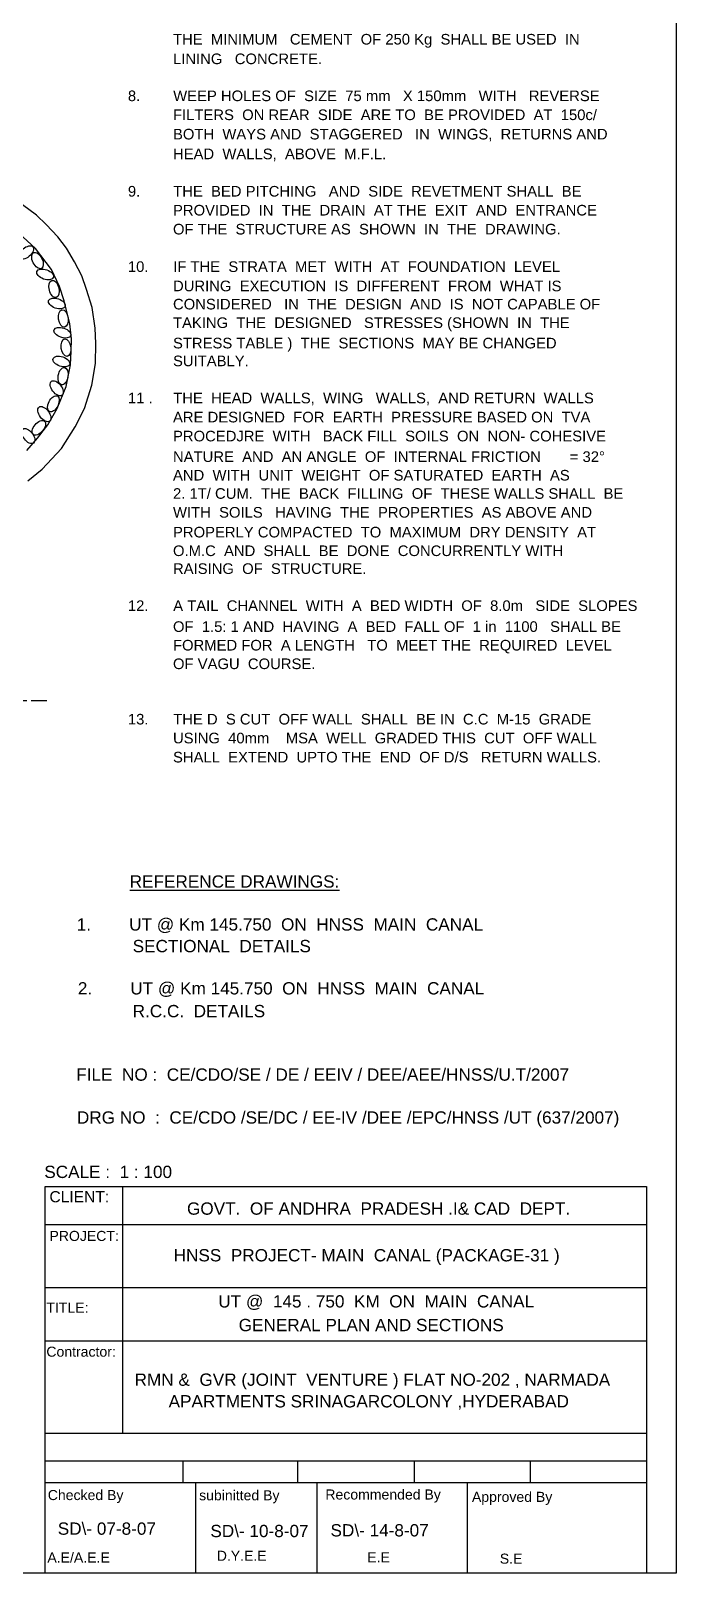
# Model space of a CAD drawing. Header units: millimetres. Extents: x 3597 to 113394, y 2246 to 47933.
# Drawn here: x 101834 to 113394, y 2246 to 29866 of the extents above; entities that cross this region are included whole.
import ezdxf

# ---------------------------------------------------------------- set-up
doc = ezdxf.new("R2010")
doc.units = ezdxf.units.MM
doc.header["$MEASUREMENT"] = 0
doc.linetypes.add('CENTER', pattern=[2, 1.25, -0.25, 0.25, -0.25])
doc.layers.add('DWG', color=7, linetype='Continuous')
doc.layers.add('TXT', color=7, linetype='Continuous')
doc.styles.get("Standard").update_dxf_attribs({"font": 'arial.ttf'})

msp = doc.modelspace()

# ---------------------------------------------------------------- linework, layer by layer
at = {"layer": 'DWG'}
for points in [[(101778, 21806.4), (102035.5, 22015.7), (102384.5, 22388.6), (102630, 22777.4), (102795.1, 23105.4), (102926.8, 23521.1), (102989.7, 23907), (102998.8, 24265.1), (102986.8, 24543.3), (102932.8, 24912.1), (102828, 25235.1), (102744.1, 25480.3), (102614.7, 25727.9), (102471, 25973.1), (102315.3, 26179.5), (102108.7, 26400.8), (101932.1, 26565.3), (101682.7, 26749.9)], [(101762.9, 22352.6), (101953.3, 22569.4), (102139.4, 22812.8), (102303.3, 23100.4), (102467.2, 23494.2), (102543, 23887.2), (102556.3, 24121.8), (102560.7, 24351.8), (102534.1, 24621.8), (102432.3, 25033.3), (102348.1, 25285.5), (102201.4, 25589.7), (101917.9, 25965.8), (101616.7, 26240.1)]]:
    msp.add_lwpolyline(points, dxfattribs=at)
at = {"layer": 'DWG', "linetype": 'CENTER', "ltscale": 300}
msp.add_lwpolyline([(5238.8, 18004.3), (102120.8, 17871.7)], dxfattribs=at)
at = {"layer": 'DWG'}
for centre, major_axis in [((101749.4, 25895), (120.9, 100.8)), ((101953, 25752.5), (-69.4, 141.4)), ((102090.8, 25503.6), (148.7, -51.8)), ((102249.6, 25243.7), (-37.8, 152.9)), ((102298.8, 24984), (148.7, -51.8)), ((102415.2, 24715.6), (-21.6, 156)), ((102398.4, 24460.1), (148.7, -51.8)), ((102462.8, 24191.7), (-21.6, 156)), ((102380.6, 23944.1), (148.7, -51.8)), ((102410.7, 23681.5), (27.6, 155)), ((102297.9, 23465.3), (95.5, -125.2)), ((102237.7, 23186.8), (71.4, 140.4)), ((102075.3, 23002.7), (95.5, -125.2)), ((101786.1, 22609.5), (95.5, -125.2)), ((101976.2, 22756.9), (100.1, 121.6))]:
    msp.add_ellipse(centre, major_axis=major_axis, ratio=0.5499764, dxfattribs=at)
at = {"layer": 'TXT'}
for p, q in [((103475.5, 9171.3), (103475.5, 4755.4)), ((102088.6, 8488.6), (112864.7, 8488.6)), ((102088.6, 7363.4), (112864.7, 7363.4)), ((102088.6, 6403.5), (112864.7, 6403.5)), ((102088.6, 4755.4), (112864.7, 4755.4)), ((102088.6, 4257.3), (112864.7, 4257.3)), ((104555.2, 4257.3), (104555.2, 3869.4)), ((106611.4, 4257.3), (106611.4, 3869.4)), ((108700.3, 4257.3), (108700.3, 3869.4)), ((110778.2, 4257.3), (110778.2, 3869.4)), ((102088.6, 3869.4), (112864.7, 3869.4)), ((104785.3, 3869.4), (104785.3, 2245.6)), ((106957, 3869.4), (106957, 2245.6)), ((109651.3, 3869.4), (109651.3, 2245.6))]:
    msp.add_line(p, q, dxfattribs=at)
for points in [[(113393.7, 2245.6), (3596.6, 2245.6), (3596.6, 44416.9), (113393.7, 44416.9)], [(102088.6, 9171.3), (112864.7, 9171.3), (112864.7, 2245.6), (102088.6, 2245.6)]]:
    msp.add_lwpolyline(points, close=True, dxfattribs=at)

# ---------------------------------------------------------------- texts
for s, height, p in [('THE  MINIMUM   CEMENT  OF 250 Kg  SHALL BE USED  IN', 190, (104380.2, 29620.7)), ('LINING   CONCRETE.', 190, (104380.2, 29269.6)), ('8.        WEEP HOLES OF  SIZE  75 mm   X 150mm   WITH   REVERSE', 190, (103572.4, 28607.1)), ('FILTERS  ON REAR  SIDE  ARE TO  BE PROVIDED  AT  150c/', 190, (104380.2, 28267.6)), ('BOTH  WAYS AND  STAGGERED   IN  WINGS,  RETURNS AND', 190, (104380.2, 27921)), ('HEAD  WALLS,  ABOVE  M.F.L.', 190, (104380.2, 27567)), ('9.        THE  BED PITCHING   AND  SIDE  REVETMENT SHALL  BE', 190, (103572.4, 26898.1)), ('PROVIDED  IN  THE  DRAIN  AT THE  EXIT  AND  ENTRANCE', 190, (104380.2, 26559)), ('OF THE  STRUCTURE AS  SHOWN  IN  THE  DRAWING.', 190, (104380.2, 26219.4)), ('10.      IF THE  STRATA  MET  WITH  AT  FOUNDATION  LEVEL', 190, (103572.4, 25548.6)), ('DURING  EXECUTION  IS  DIFFERENT  FROM  WHAT IS', 190, (104380.2, 25202.5)), ('CONSIDERED   IN  THE  DESIGN  AND  IS  NOT CAPABLE OF', 190, (104380.2, 24876.6)), ('TAKING  THE  DESIGNED   STRESSES (SHOWN  IN  THE ', 190, (104380.2, 24544.1)), ('STRESS TABLE )  THE  SECTIONS  MAY BE CHANGED', 190, (104380.2, 24179.1)), ('SUITABLY.', 190, (104380.2, 23860.3)), ('11 .     THE  HEAD  WALLS,  WING   WALLS,  AND RETURN  WALLS', 190, (103572.4, 23195.6)), ('ARE DESIGNED  FOR  EARTH  PRESSURE BASED ON  TVA', 190, (104380.2, 22854)), ('PROCEDJRE  WITH   BACK FILL  SOILS  ON  NON- COHESIVE', 190, (104380.2, 22513.8)), ('NATURE  AND  AN ANGLE  OF  INTERNAL FRICTION       = 32%%D    ', 190, (104380.2, 22145.4)), ('AND  WITH  UNIT  WEIGHT  OF SATURATED  EARTH  AS', 190, (104380.2, 21813.1)), ('2. 1T/ CUM.  THE  BACK  FILLING  OF  THESE WALLS SHALL  BE', 190, (104380.2, 21485.4)), ('WITH  SOILS   HAVING  THE  PROPERTIES  AS ABOVE AND', 190, (104380.2, 21148.6)), ('PROPERLY COMPACTED  TO  MAXIMUM  DRY DENSITY  AT', 190, (104380.2, 20793.5)), ('O.M.C  AND  SHALL  BE  DONE  CONCURRENTLY WITH', 190, (104380.2, 20460.2)), ('RAISING  OF  STRUCTURE.', 190, (104380.2, 20140.3)), ('12.      A TAIL  CHANNEL  WITH  A  BED WIDTH  OF  8.0m   SIDE  SLOPES', 190, (103572.4, 19476.6)), ('OF  1.5: 1 AND  HAVING  A  BED  FALL OF  1 in  1100   SHALL BE', 190, (104380.2, 19102)), ('FORMED FOR  A LENGTH   TO  MEET THE  REQUIRED  LEVEL', 190, (104380.2, 18768.8)), ('OF VAGU  COURSE.', 190, (104380.2, 18435.7)), ('13.      THE D  S CUT  OFF WALL  SHALL  BE IN  C.C  M-15  GRADE', 190, (103572.4, 17443.9)), ('USING  40mm    MSA  WELL  GRADED THIS  CUT  OFF WALL', 190, (104380.2, 17106)), ('SHALL  EXTEND  UPTO THE  END  OF D/S   RETURN WALLS.', 190, (104380.2, 16763.9)), ('%%UREFERENCE DRAWINGS:', 220, (103604.2, 14522.2)), ('1.        UT @ Km 145.750  ON  HNSS  MAIN  CANAL  ', 220, (102655.6, 13753.2)), ('SECTIONAL  DETAILS', 220, (103657.5, 13365.6)), ('2.        UT @ Km 145.750  ON  HNSS  MAIN  CANAL  ', 220, (102676.1, 12609)), ('R.C.C.  DETAILS', 220, (103657.5, 12201)), ('FILE  NO :  CE/CDO/SE / DE / EEIV / DEE/AEE/HNSS/U.T/2007', 220, (102646.3, 11064.4)), ('DRG NO  :  CE/CDO /SE/DC / EE-IV /DEE /EPC/HNSS /UT (637/2007)', 220, (102659.1, 10296.1)), ('SCALE :  1 : 100', 220, (102074.3, 9322.1)), ('CLIENT:', 200, (102167.1, 8887.1)), ('GOVT.  OF ANDHRA  PRADESH .I& CAD  DEPT.', 220, (104630.8, 8664.8)), ('PROJECT:', 180, (102167.1, 8195)), ('HNSS  PROJECT- MAIN  CANAL (PACKAGE-31 )', 220, (104391.6, 7828.9)), ('           UT @  145 . 750  KM  ON  MAIN  CANAL  ', 220, (104253.1, 7003.1)), ('TITLE:', 180, (102111.8, 6910.1)), ('GENERAL PLAN AND SECTIONS', 220, (105556.9, 6578.9)), ('Contractor:', 180, (102111.8, 6122)), ('RMN &  GVR (JOINT  VENTURE ) FLAT NO-202 , NARMADA', 220, (103692.2, 5600.9)), ('APARTMENTS SRINAGARCOLONY ,HYDERABAD', 220, (104301.5, 5213.5)), ('Checked By', 180, (102137.2, 3554.3)), ('subinitted By', 180, (104848.2, 3550.1)), ('Recommended By', 180, (107109.4, 3564.5)), ('Approved By', 180, (109735.4, 3522.1)), ('SD\\- 07-8-07', 220, (102315.8, 2933.4)), ('SD\\- 10-8-07', 220, (105049.4, 2890.7)), ('SD\\- 14-8-07', 220, (107201.7, 2903.1)), ('A.E/A.E.E', 180, (102130.1, 2436.3)), ('D.Y.E.E', 180, (105164.4, 2467.2)), ('E.E', 180, (107860.6, 2439.1)), ('S.E', 180, (110234.4, 2415.8))]:
    msp.add_text(s, height=height, dxfattribs=at).set_placement(p)

doc.saveas('drawing.dxf')
